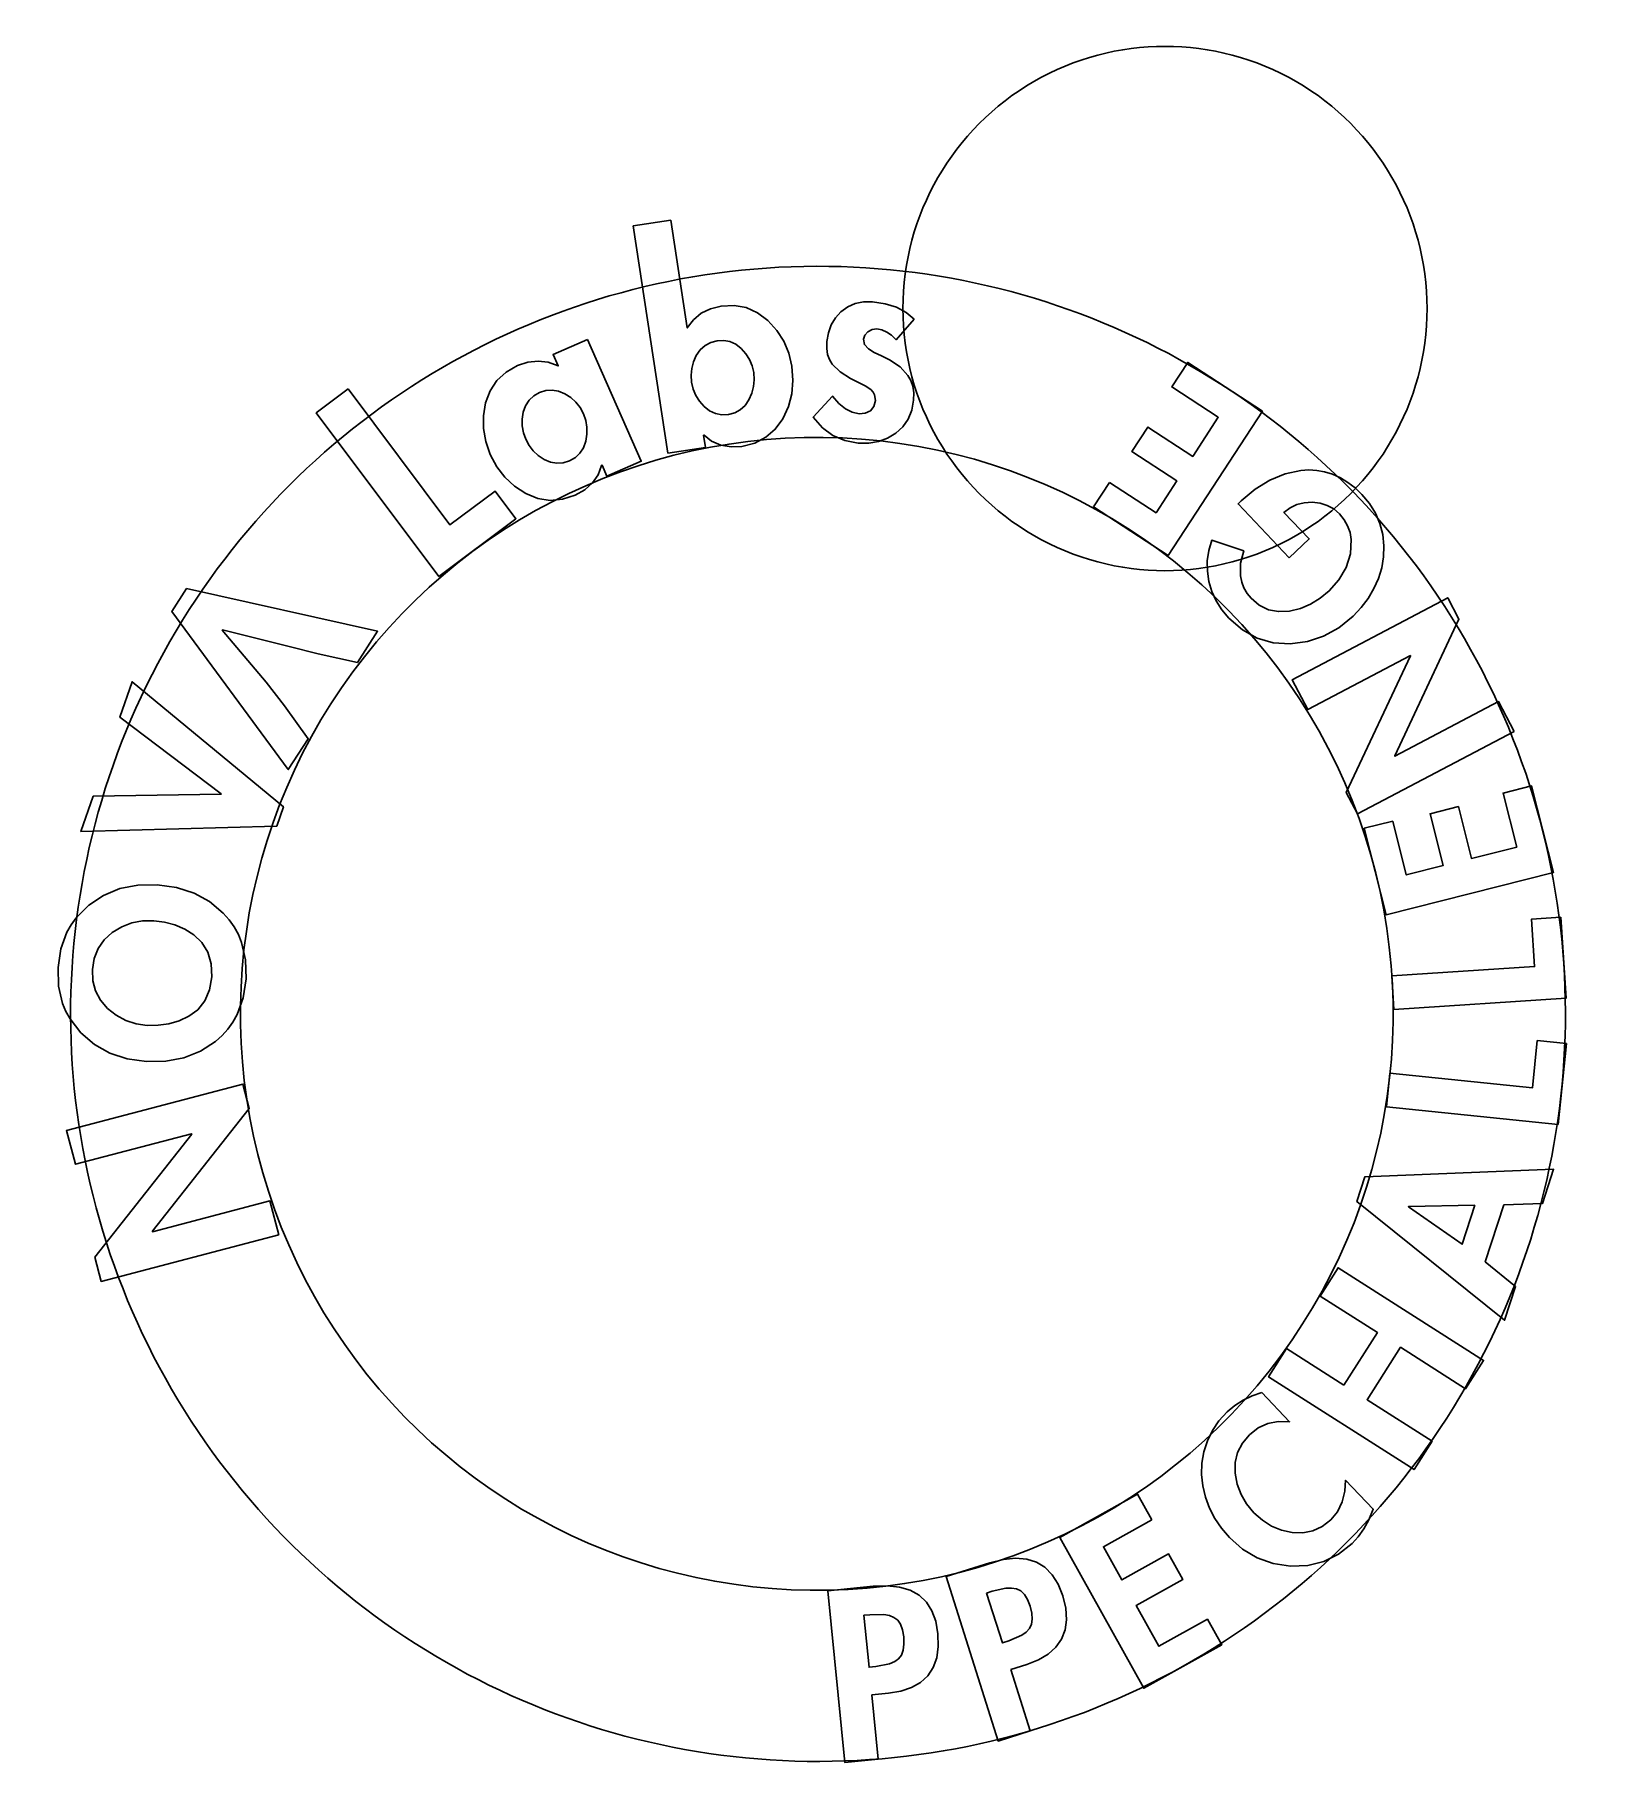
# Model space of a CAD drawing. Extents: x -57 to 74, y -60 to 84.
import ezdxf

# ---------------------------------------------------------------- set-up
doc = ezdxf.new("R2010")
doc.units = 0
doc.layers.get('0').update_dxf_attribs({"linetype": 'CONTINUOUS'})

msp = doc.modelspace()

# ---------------------------------------------------------------- linework, layer by layer
at = {"color": 7}
for points in [[(-4.220907, 49.596416), (-7.108485, 68.523369), (-3.983752, 69.000092), (-2.614877, 60.027645), (-2.089175, 60.717364), (-1.442652, 61.251369), (-0.675306, 61.62966), (0.212863, 61.852236), (1.292643, 61.904205), (2.300031, 61.719594), (3.235028, 61.298403), (4.097633, 60.640632), (4.840959, 59.829057), (5.421524, 58.924132), (5.839329, 57.92586), (6.094372, 56.834238), (6.184101, 55.666008), (6.088936, 54.549506), (5.808876, 53.484732), (5.343922, 52.471688), (4.719395, 51.597025), (3.941699, 50.921675), (3.010835, 50.445638), (1.926804, 50.168913), (1.059462, 50.127943), (0.198358, 50.270638), (-0.58397, 50.608063), (-1.208173, 51.106647), (-1.252812, 51.099847), (-1.096174, 50.07315)], [(16.278714, 60.765764), (14.783724, 59.049769), (14.40233, 59.416911), (14.007724, 59.688844), (13.599906, 59.865568), (13.178877, 59.947082), (12.790455, 59.904275), (12.435447, 59.711601), (12.175475, 59.432121), (12.06859, 59.083882), (12.147216, 58.647322), (12.480559, 58.28116), (12.956084, 57.994317), (13.566652, 57.696767), (14.220449, 57.373139), (15.107819, 56.781854), (15.770663, 56.072482), (16.0157, 55.663777), (16.175939, 55.185358), (16.25138, 54.637224), (16.242022, 54.019376), (16.096208, 53.180198), (15.79976, 52.440729), (15.352678, 51.800968), (14.754962, 51.260915), (14.06415, 50.84998), (13.313488, 50.576853), (12.502978, 50.441533), (11.632617, 50.444019), (10.512187, 50.648939), (9.514147, 51.076303), (8.638495, 51.726111), (7.885232, 52.598362), (9.473821, 54.35223), (10.006059, 53.745225), (10.55664, 53.298138), (11.125565, 53.010967), (11.712832, 52.883713), (12.214236, 52.923224), (12.638104, 53.127423), (12.938976, 53.494255), (13.067822, 53.976646), (12.992766, 54.458219), (12.874678, 54.682745), (12.664777, 54.891903), (12.213544, 55.199468), (11.604761, 55.519526), (10.994194, 55.817077), (10.110665, 56.385406), (9.459348, 57.025918), (9.231104, 57.396487), (9.081586, 57.83159), (9.010793, 58.331227), (9.018725, 58.895398), (9.138109, 59.633337), (9.373115, 60.294162), (9.723742, 60.877873), (10.189991, 61.384468), (10.755452, 61.785525), (11.381209, 62.054402), (12.067261, 62.191098), (12.813609, 62.195615), (13.874196, 62.039322), (14.805242, 61.748916), (15.606748, 61.324397), (16.278714, 60.765764)], [(59.002083, 61.647917)], [(-10.930283, 59.07569), (-6.447834, 48.936648), (-9.297503, 47.676816), (-9.708318, 48.606056), (-9.749618, 48.5878), (-10.041585, 47.79992), (-10.503831, 47.124988), (-11.136354, 46.563007), (-11.939156, 46.113975), (-12.99478, 45.769173), (-14.034725, 45.675074), (-15.058991, 45.831678), (-16.067578, 46.238986), (-16.994679, 46.845863), (-17.795136, 47.592044), (-18.46895, 48.477527), (-19.016121, 49.502314), (-19.396708, 50.57606), (-19.589029, 51.649725), (-19.593084, 52.723306), (-19.408874, 53.796806), (-19.029932, 54.806738), (-18.461312, 55.65984), (-17.703015, 56.356112), (-16.75504, 56.895553), (-15.892382, 57.181274), (-15.038991, 57.271583), (-14.194867, 57.166482), (-13.360008, 56.86597), (-13.779953, 57.815858)], [(-1.205197, 53.482359), (-0.749246, 53.132254), (-0.260953, 52.906988), (0.259682, 52.806561), (0.812659, 52.830973), (1.346364, 52.972351), (1.809183, 53.222818), (2.201115, 53.582375), (2.522162, 54.051023), (2.769061, 54.594003), (2.919636, 55.150837), (2.973885, 55.721525), (2.931811, 56.306066), (2.797881, 56.875166), (2.576565, 57.399529), (2.267864, 57.879157), (1.871776, 58.31405), (1.42559, 58.665645), (0.944271, 58.891976), (0.427821, 58.993041), (-0.123761, 58.968841), (-0.65886, 58.827252), (-1.125864, 58.576147), (-1.524772, 58.215525), (-1.855583, 57.745387), (-2.094207, 57.21366), (-2.238871, 56.664865), (-2.289574, 56.099001), (-2.246318, 55.516068), (-2.11357, 54.945361), (-1.895801, 54.416174), (-1.59301, 53.928507), (-1.205197, 53.482359)], [(32.549335, 47.17397), (36.425883, 44.643868), (38.154263, 47.292043), (34.421294, 49.728438), (35.754022, 51.770404), (39.486993, 49.334013), (41.611029, 52.588395), (37.734481, 55.118497), (39.067211, 57.160464), (45.28883, 53.099809), (37.438227, 41.071345), (31.216608, 45.132003)], [(-30.844437, 54.947833), (-22.371589, 43.635361), (-18.612812, 46.450623), (-16.880345, 44.13753), (-23.295565, 39.332638), (-33.50088, 52.958204)], [(-14.528396, 49.067117), (-13.996694, 48.84858), (-13.466458, 48.758995), (-12.937689, 48.798362), (-12.410387, 48.966681), (-11.931013, 49.243411), (-11.546029, 49.608012), (-11.255436, 50.060484), (-11.059233, 50.600827), (-10.963086, 51.189506), (-10.963531, 51.76634), (-11.060567, 52.331327), (-11.254196, 52.88447), (-11.532434, 53.398663), (-11.8833, 53.846805), (-12.306793, 54.228895), (-12.802915, 54.544934), (-13.334617, 54.763471), (-13.864852, 54.853056), (-14.393621, 54.813688), (-14.920924, 54.64537), (-15.400298, 54.368639), (-15.785282, 54.004038), (-16.075875, 53.551566), (-16.272078, 53.011223), (-16.363184, 52.435572), (-16.359139, 51.868045), (-16.259943, 51.308641), (-16.065594, 50.75736), (-15.788076, 50.241305), (-15.43937, 49.78758), (-15.019477, 49.396184), (-14.528396, 49.067117)], [(47.524845, 40.88905), (43.259097, 45.376253), (43.521426, 45.625634), (44.684523, 46.593335), (45.909497, 47.343875), (47.182714, 47.870861), (48.490537, 48.167901), (49.147678, 48.211069), (49.807783, 48.17163), (50.47085, 48.049582), (51.136881, 47.844927), (51.784642, 47.550623), (52.406708, 47.172752), (53.003079, 46.711314), (53.573754, 46.16631), (54.203891, 45.408416), (54.703011, 44.598255), (55.071114, 43.735825), (55.308201, 42.821127), (55.405025, 41.888081), (55.379268, 40.969927), (55.230931, 40.066664), (54.960015, 39.178293), (54.578728, 38.321349), (54.099278, 37.512365), (53.521666, 36.751342), (52.845891, 36.038279), (51.65336, 35.072166), (50.381499, 34.365763), (49.030308, 33.919072), (47.599785, 33.732092), (46.172796, 33.817883), (44.846009, 34.202636), (43.619425, 34.88635), (42.493044, 35.869025), (41.911786, 36.561677), (41.441176, 37.300376), (41.081213, 38.08512), (40.831897, 38.915912), (40.70109, 39.770653), (40.696656, 40.62725), (40.818593, 41.485703), (41.066903, 42.346012), (43.739676, 41.469908), (43.454305, 40.442945), (43.457945, 39.388457), (43.563475, 38.86617), (43.745732, 38.380681), (44.004716, 37.93199), (44.340425, 37.520097), (45.027301, 36.940992), (45.788513, 36.570548), (46.624061, 36.408765), (47.533946, 36.455644), (48.446621, 36.679308), (49.30366, 37.034074), (50.105065, 37.519941), (50.850834, 38.136909), (51.652094, 39.04976), (52.260992, 40.082012), (52.622982, 41.208095), (52.683518, 42.402443), (52.583057, 42.991977), (52.38567, 43.545223), (52.091358, 44.062182), (51.70012, 44.542853), (51.223795, 44.955776), (50.687342, 45.255686), (50.090763, 45.442582), (49.434057, 45.516464), (48.771951, 45.476791), (48.159173, 45.323019), (47.595722, 45.055148), (47.081599, 44.673179), (49.181658, 42.464096)], [(-36.151804, 28.55935), (-34.178518, 25.825654), (-35.840617, 23.253896), (-45.530196, 36.431717), (-44.307749, 38.323205), (-28.3987, 34.768742), (-30.082247, 32.163798), (-33.342321, 32.906454), (-35.773013, 33.512969), (-41.327202, 34.891485), (-41.34866, 34.858301), (-37.692481, 30.543003)], [(66.258713, 26.44171), (53.217601, 19.561625), (52.275367, 21.347618), (57.62585, 32.721166), (57.60807, 32.754864), (49.065638, 28.248142), (47.758956, 30.724943), (60.715824, 37.560581), (61.658056, 35.774588), (56.307575, 24.401042), (56.325355, 24.367344), (64.952033, 28.918509)], [(-52.092037, 21.056325), (-41.439185, 21.199472), (-41.426432, 21.236866), (-49.852683, 27.618976), (-48.844652, 30.573104), (-36.24249, 20.156802), (-36.791164, 18.548858), (-53.100076, 18.102196)], [(56.136744, 18.975178), (57.269134, 14.48667), (60.335358, 15.260235), (59.24491, 19.582506), (61.609227, 20.17899), (62.699678, 15.856723), (66.467807, 16.807371), (65.335417, 21.295881), (67.699737, 21.892366), (69.517154, 14.688585), (55.589842, 11.174913), (53.772424, 18.378694)], [(-52.450963, 11.958727), (-51.218732, 12.783352), (-49.856881, 13.342677), (-48.365411, 13.636702), (-46.744321, 13.665428), (-45.136416, 13.440129), (-43.6845, 12.972085), (-42.388574, 12.261295), (-41.248637, 11.30776), (-40.758682, 10.752114), (-40.340902, 10.159475), (-39.995296, 9.529844), (-39.721865, 8.86322), (-39.391527, 7.418994), (-39.349886, 5.826797), (-39.586766, 4.251769), (-40.091984, 2.85905), (-40.44522, 2.231056), (-40.865541, 1.648638), (-41.352946, 1.111798), (-41.907436, 0.620535), (-43.155857, -0.185772), (-44.529271, -0.732013), (-46.02768, -1.018188), (-47.651083, -1.044297), (-49.256447, -0.817918), (-50.700741, -0.346633), (-51.983964, 0.369558), (-53.106116, 1.330656), (-54.013015, 2.492498), (-54.358487, 3.124286), (-54.631975, 3.789986), (-54.962996, 5.223121), (-55.006079, 6.791902), (-54.77072, 8.342281), (-54.266414, 9.720212), (-53.913406, 10.344509), (-53.493162, 10.925694), (-52.450963, 11.958727)], [(-47.047385, 10.675564), (-47.980003, 10.657594), (-48.8652, 10.485777), (-49.702975, 10.160116), (-50.493329, 9.680609), (-51.171663, 9.071727), (-51.673378, 8.35794), (-51.998474, 7.539249), (-52.146951, 6.615655), (-52.113036, 5.680816), (-51.890954, 4.828395), (-51.480705, 4.058392), (-50.882291, 3.370808), (-50.156813, 2.79786), (-49.365378, 2.371768), (-48.507985, 2.092532), (-47.584635, 1.960152), (-46.683814, 1.964001), (-45.795417, 2.087375), (-44.933932, 2.336114), (-44.113839, 2.716059), (-43.382615, 3.259828), (-42.787729, 4.000034), (-42.388943, 4.930466), (-42.209016, 6.003044), (-42.256151, 7.084671), (-42.538552, 8.042249), (-43.03711, 8.864704), (-43.69571, 9.499095), (-44.462927, 9.976888), (-45.28734, 10.329553), (-46.153857, 10.561104), (-47.047385, 10.675564)], [(56.054919, 6.076476), (67.954911, 6.852976), (67.696905, 10.806967), (70.13013, 10.965741), (70.570476, 4.217342), (56.237259, 3.282069)], [(55.907408, -2.031854), (67.770732, -3.24607), (68.174177, 0.695738), (70.599906, 0.447463), (69.911333, -6.280142), (55.62228, -4.817652)], [(-36.628329, -15.467645), (-51.416985, -19.354059), (-51.949234, -17.32874), (-43.873372, -7.097167), (-43.883427, -7.058954), (-53.570569, -9.604706), (-54.308685, -6.796008), (-39.615562, -2.9347), (-39.083316, -4.960019), (-47.159177, -15.191592), (-47.149123, -15.229806), (-37.366445, -12.658947)], [(65.390691, -12.980202), (63.849515, -17.727396), (66.365739, -19.786073), (65.453974, -22.594528), (53.159234, -12.714579), (53.82982, -10.649006), (69.536329, -10.019898), (68.612798, -12.864592)], [(62.975228, -13.017201), (57.457663, -13.108628), (57.445889, -13.144865), (61.922276, -16.260514)], [(-35.798272, -16.321099)], [(52.075601, -27.986254), (54.859457, -23.615999), (50.087522, -20.576275), (51.592033, -18.214409), (63.706637, -25.931418), (62.202129, -28.293282), (56.78751, -24.844169), (54.003654, -29.214424), (59.418273, -32.663537), (57.913762, -35.025404), (45.799158, -27.308395), (47.303669, -24.946531)], [(45.235347, -28.615905), (47.554068, -31.037638), (46.609643, -31.0188), (45.738485, -31.193552), (44.940593, -31.561894), (44.215968, -32.123827), (43.619721, -32.823285), (43.220725, -33.591028), (43.018981, -34.427058), (43.014487, -35.331374), (43.188507, -36.2362), (43.508543, -37.086937), (43.974596, -37.883583), (44.586665, -38.62614), (45.284678, -39.250145), (46.048085, -39.732414), (46.876888, -40.072949), (47.771087, -40.271748), (48.666656, -40.291208), (49.498986, -40.120665), (50.268077, -39.760118), (50.973929, -39.209567), (51.527543, -38.534445), (51.922476, -37.72114), (52.160999, -36.820226), (52.21786, -35.908628), (54.523407, -38.316604), (54.145528, -39.197647), (53.726222, -39.970002), (53.265489, -40.633668), (52.763327, -41.188645), (51.636683, -42.076155), (50.403287, -42.683452), (49.063138, -43.010537), (47.616237, -43.057411), (46.178594, -42.833329), (44.852455, -42.360726), (43.637821, -41.6396), (42.534692, -40.669953), (41.881763, -39.908824), (41.332656, -39.09774), (40.88737, -38.236703), (40.545906, -37.325713), (40.320396, -36.387767), (40.222971, -35.445869), (40.25363, -34.500017), (40.412374, -33.550212), (40.705351, -32.623534), (41.12495, -31.760239), (41.67117, -30.960327), (42.344012, -30.223796), (42.978795, -29.688543), (43.672278, -29.242144), (44.424462, -28.884597), (45.235347, -28.615905)], [(36.085256, -39.19923), (32.043013, -41.455179), (33.584115, -44.216545), (37.476644, -42.044149), (38.664965, -44.173397), (34.772433, -46.345793), (36.666318, -49.73928), (40.708561, -47.483329), (41.896879, -49.612576), (35.40933, -53.233238), (28.409387, -40.690644), (34.896936, -37.069982)], [(24.331352, -51.66837), (25.952546, -56.790011), (23.282755, -57.6351), (18.948073, -43.941074), (22.580441, -42.79129), (23.712454, -42.506022), (24.738374, -42.400452), (25.6582, -42.474581), (26.471933, -42.728407), (27.179572, -43.161932), (27.781117, -43.775155), (28.276569, -44.568075), (28.665927, -45.540695), (28.916412, -46.576628), (28.983744, -47.523173), (28.867923, -48.380329), (28.568949, -49.148095), (28.091895, -49.814877), (27.44758, -50.387238), (26.636004, -50.86518), (25.657166, -51.248702)], [(12.757591, -53.789694), (13.287519, -59.135595), (10.500828, -59.411833), (9.083926, -45.118189), (12.875344, -44.742351), (14.041855, -44.696711), (15.067489, -44.805021), (15.952246, -45.067282), (16.696126, -45.483493), (17.299128, -46.053655), (17.761253, -46.777767), (18.082501, -47.655831), (18.262872, -48.687844), (18.294295, -49.753169), (18.164941, -50.693248), (17.874812, -51.508082), (17.423905, -52.197672), (16.819577, -52.751717), (16.07106, -53.178873), (15.178353, -53.479139), (14.141458, -53.652515)], [(22.319231, -45.311727), (23.629984, -49.452628), (24.174839, -49.280159), (25.248218, -48.820505), (25.622824, -48.552066), (25.889373, -48.257886), (26.058483, -47.908379), (26.122608, -47.479707), (26.081748, -46.97187), (25.935903, -46.384869), (25.720889, -45.839744), (25.461025, -45.421213), (25.156311, -45.129274), (24.806747, -44.963929), (24.401798, -44.899787), (23.93093, -44.911461), (22.791439, -45.162256)], [(12.099878, -47.154714), (12.528331, -51.476931), (13.097044, -51.420554), (14.242151, -51.192182), (14.66407, -51.006783), (14.985566, -50.773909), (15.22313, -50.466799), (15.374295, -50.060572), (15.439062, -49.555227), (15.417429, -48.950766), (15.319478, -48.373013), (15.15153, -47.90988), (14.913584, -47.561368), (14.605641, -47.327476), (14.22263, -47.181189), (13.75948, -47.095489), (12.592762, -47.105856)], [(9.462566, -59.312651)]]:
    msp.add_lwpolyline(points, close=True, dxfattribs=at)
for points in [[(26.259896, 80.551627), (33.013541, 84.450846), (41.334375, 84.450846), (48.088021, 80.551627)], [(15.345833, 61.647917), (15.345833, 69.446355), (19.50625, 76.652408), (26.259896, 80.551627)], [(48.088021, 80.551627), (54.841666, 76.652408), (59.002083, 69.446355), (59.002083, 61.647917)], [(7.09192, 65.153301), (-15.141781, 64.729826), (-35.460647, 52.476981), (-46.210757, 33.010293)], [(61.57992, 35.063333), (50.096329, 54.106545), (29.325621, 65.576777), (7.09192, 65.153301)], [(26.259896, 42.744206), (19.50625, 46.643425), (15.345833, 53.849479), (15.345833, 61.647917)], [(59.002083, 61.647917), (59.002083, 53.849479), (54.841666, 46.643425), (48.088021, 42.744206)], [(-30.474555, 31.38276), (-20.305918, 45.191395), (-3.54289, 52.526197), (13.500057, 50.624216)], [(13.500057, 50.624216), (30.543005, 48.722235), (45.276643, 37.872428), (52.150953, 22.161812)], [(48.088021, 42.744206), (41.334375, 38.844987), (33.013541, 38.844987), (26.259896, 42.744206)], [(62.765243, -27.169643), (73.515353, -7.702956), (73.063511, 16.020121), (61.57992, 35.063333)], [(-46.210757, 33.010293), (-56.960867, 13.543606), (-56.509025, -10.179471), (-45.025434, -29.222683)], [(-35.798272, -16.321099), (-42.672582, -0.610483), (-40.643193, 17.574125), (-30.474555, 31.38276)], [(52.150953, 22.161812), (59.025263, 6.451196), (56.995874, -11.733413), (46.827236, -25.542048)], [(2.852623, -44.783503), (-14.190324, -42.881522), (-28.923962, -32.031715), (-35.798272, -16.321099)], [(46.827236, -25.542048), (36.658599, -39.350683), (19.895571, -46.685484), (2.852623, -44.783503)], [(9.462566, -59.312651), (31.696267, -58.889176), (52.015133, -46.636331), (62.765243, -27.169643)], [(-45.025434, -29.222683), (-33.541843, -48.265895), (-12.771135, -59.736126), (9.462566, -59.312651)]]:
    msp.add_open_spline(points, degree=3, dxfattribs=at)

doc.saveas('drawing.dxf')
